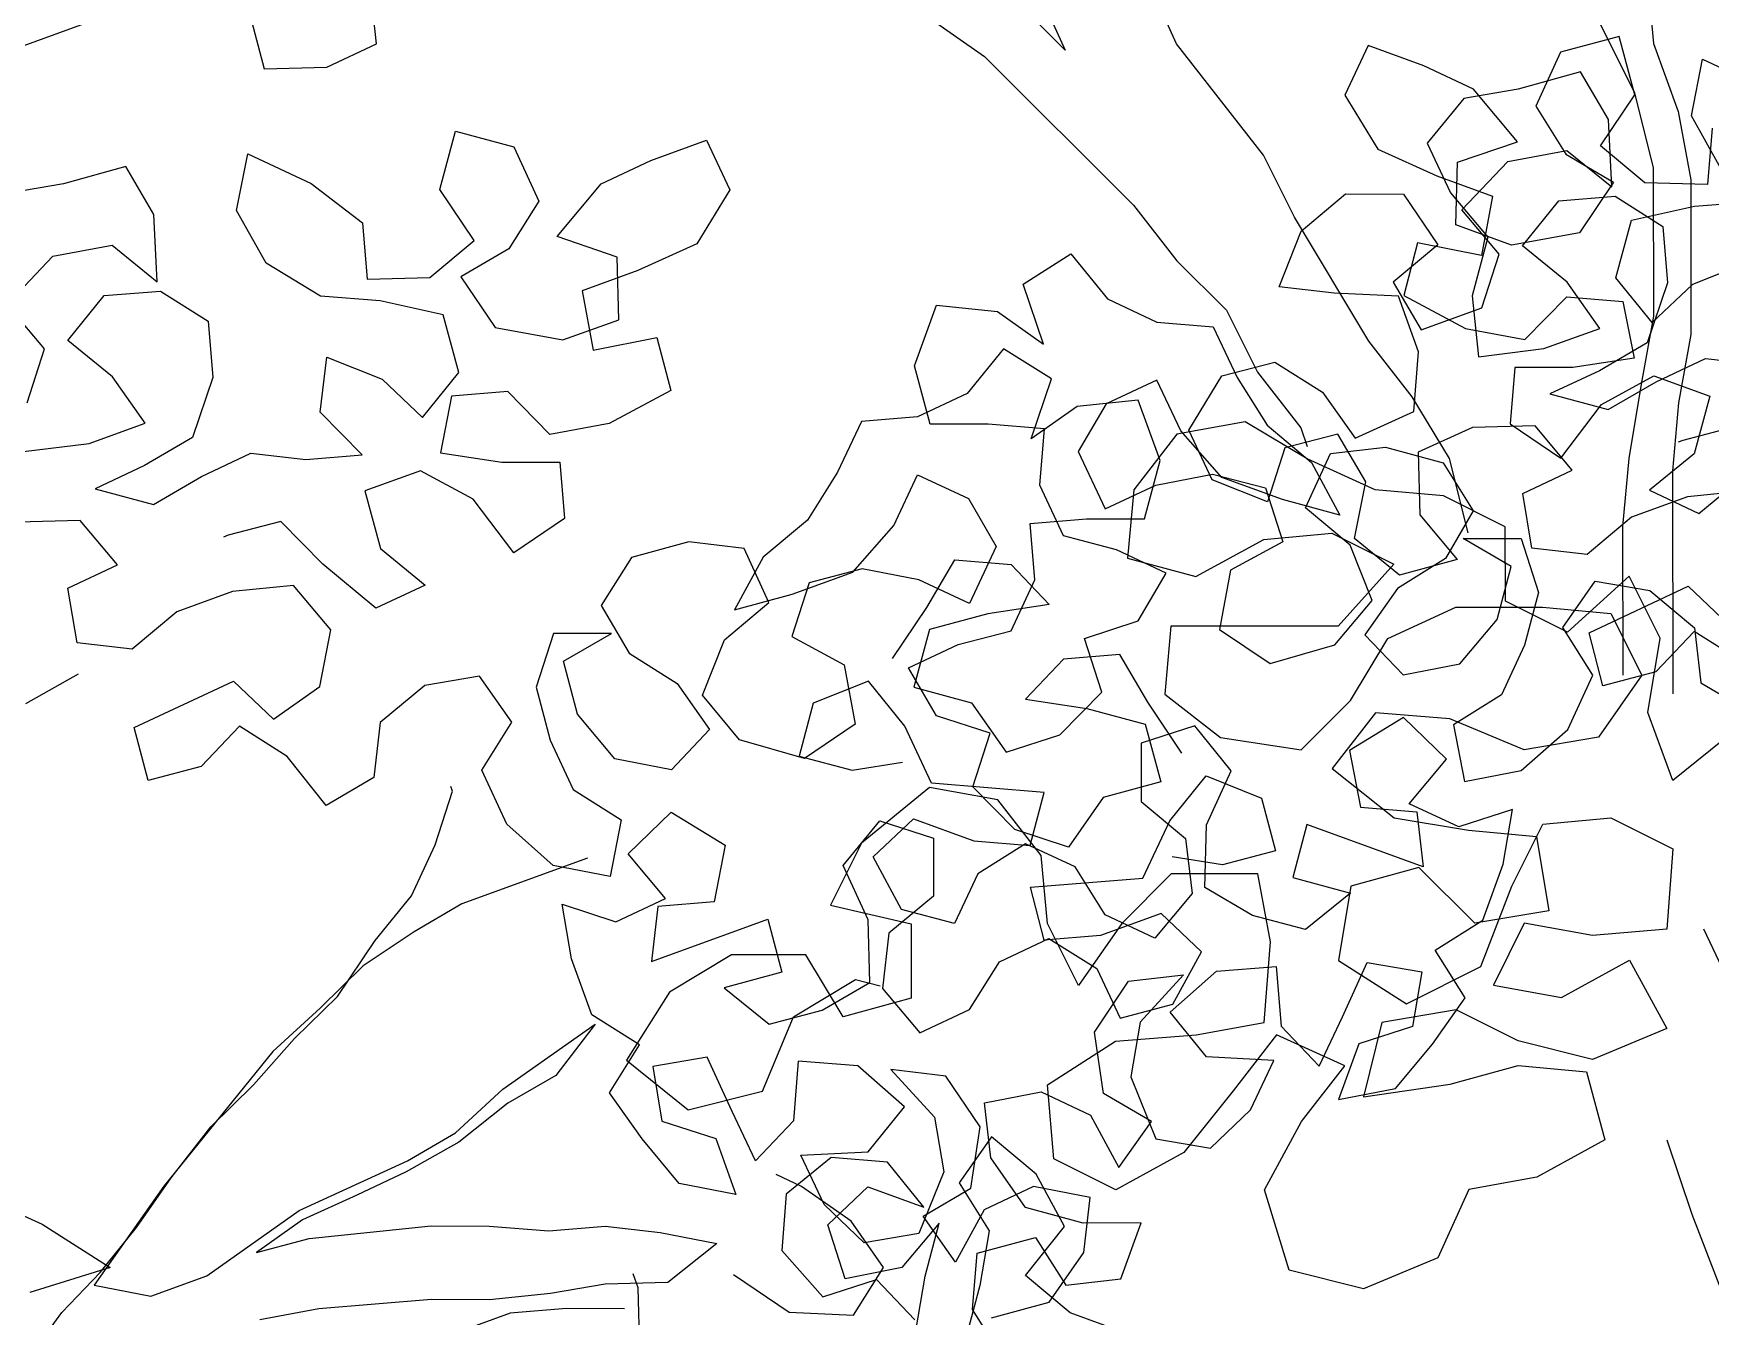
# Model space of a CAD drawing. Header units: millimetres. Extents: x 2622 to 2811, y 687 to 801.
# Drawn here: x 2710.1377 to 2710.4631, y 773.1883 to 773.4373 of the extents above; entities that cross this region are included whole.
import ezdxf

# ---------------------------------------------------------------- set-up
doc = ezdxf.new("R2010")
doc.units = ezdxf.units.MM
doc.layers.add('CHIOMA', color=94, linetype='Continuous')
doc.layers.add('tronco', color=36, linetype='Continuous')

msp = doc.modelspace()

# ---------------------------------------------------------------- linework, layer by layer
at = {"layer": 'CHIOMA'}
for p, q in [((2710.20423, 773.43526), (2710.20301, 773.44709)), ((2710.17975, 773.4407), (2710.18246, 773.43043)), ((2710.19462, 773.43075), (2710.20423, 773.43526)), ((2710.39668, 773.43496), (2710.39216, 773.42534)), ((2710.40752, 773.43102), (2710.39668, 773.43496)), ((2710.44539, 773.43671), (2710.43406, 773.43367)), ((2710.44844, 773.42538), (2710.44539, 773.43671)), ((2710.43406, 773.43367), (2710.42922, 773.42315)), ((2710.45944, 773.42129), (2710.46158, 773.4323)), ((2710.46158, 773.4323), (2710.4739, 773.42654)), ((2710.18246, 773.43043), (2710.19462, 773.43075)), ((2710.41714, 773.42651), (2710.40752, 773.43102)), ((2710.43792, 773.42985), (2710.42584, 773.42649)), ((2710.44334, 773.42057), (2710.43792, 773.42985)), ((2710.39216, 773.42534), (2710.39858, 773.41483)), ((2710.41524, 773.42469), (2710.40817, 773.41599)), ((2710.42584, 773.42649), (2710.41524, 773.42469)), ((2710.42569, 773.41624), (2710.41714, 773.42651)), ((2710.44179, 773.41551), (2710.44844, 773.42538)), ((2710.42922, 773.42315), (2710.43506, 773.41387)), ((2710.21654, 773.40699), (2710.21959, 773.41833)), ((2710.21959, 773.41833), (2710.23092, 773.41528)), ((2710.44399, 773.4075), (2710.44334, 773.42057)), ((2710.46518, 773.4111), (2710.45944, 773.42129)), ((2710.46348, 773.4189), (2710.46258, 773.40797)), ((2710.23092, 773.41528), (2710.23576, 773.40476)), ((2710.25746, 773.41264), (2710.2683, 773.41657)), ((2710.2683, 773.41657), (2710.27282, 773.40696)), ((2710.40817, 773.41599), (2710.41268, 773.40637)), ((2710.41402, 773.41229), (2710.42569, 773.41624)), ((2710.45042, 773.40829), (2710.44179, 773.41551)), ((2710.1771, 773.40291), (2710.17924, 773.41392)), ((2710.17924, 773.41392), (2710.19156, 773.40816)), ((2710.24784, 773.40812), (2710.25746, 773.41264)), ((2710.39858, 773.41483), (2710.41, 773.40966)), ((2710.4137, 773.40013), (2710.41402, 773.41229)), ((2710.4149, 773.40308), (2710.42378, 773.41244)), ((2710.42378, 773.41244), (2710.43528, 773.41457)), ((2710.43506, 773.41387), (2710.44434, 773.40845)), ((2710.43528, 773.41457), (2710.44399, 773.4075)), ((2710.15558, 773.41147), (2710.1435, 773.40811)), ((2710.161, 773.40218), (2710.15558, 773.41147)), ((2710.41, 773.40966), (2710.42085, 773.40573)), ((2710.44434, 773.40845), (2710.43769, 773.39859)), ((2710.1435, 773.40811), (2710.1329, 773.4063)), ((2710.19156, 773.40816), (2710.2015, 773.40051)), ((2710.22319, 773.39713), (2710.21654, 773.40699)), ((2710.23929, 773.39786), (2710.24784, 773.40812)), ((2710.27282, 773.40696), (2710.2664, 773.39645)), ((2710.38368, 773.39891), (2710.39231, 773.40614)), ((2710.39231, 773.40614), (2710.40356, 773.40613)), ((2710.40356, 773.40613), (2710.41021, 773.39627)), ((2710.41268, 773.40637), (2710.41991, 773.39774)), ((2710.42085, 773.40573), (2710.41872, 773.39422)), ((2710.43372, 773.4048), (2710.44464, 773.40569)), ((2710.44464, 773.40569), (2710.45392, 773.39986)), ((2710.46258, 773.40797), (2710.45042, 773.40829)), ((2710.16165, 773.38912), (2710.161, 773.40218)), ((2710.18285, 773.39272), (2710.1771, 773.40291)), ((2710.23576, 773.40476), (2710.22992, 773.39548)), ((2710.42212, 773.39445), (2710.4149, 773.40308)), ((2710.42664, 773.39609), (2710.43372, 773.4048)), ((2710.4478, 773.40106), (2710.46004, 773.40378)), ((2710.46004, 773.40378), (2710.47162, 773.40469)), ((2710.2015, 773.40051), (2710.2024, 773.38958)), ((2710.3794, 773.38815), (2710.38368, 773.39891)), ((2710.42455, 773.3962), (2710.4137, 773.40013)), ((2710.44477, 773.38988), (2710.4478, 773.40106)), ((2710.45392, 773.39986), (2710.45482, 773.38893)), ((2710.14144, 773.39406), (2710.15294, 773.39619)), ((2710.15294, 773.39619), (2710.16165, 773.38912)), ((2710.21456, 773.38991), (2710.22319, 773.39713)), ((2710.22992, 773.39548), (2710.22064, 773.39007)), ((2710.25095, 773.39391), (2710.23929, 773.39786)), ((2710.2664, 773.39645), (2710.25498, 773.39128)), ((2710.41021, 773.39627), (2710.40158, 773.38904)), ((2710.40631, 773.39668), (2710.40361, 773.38641)), ((2710.41872, 773.39422), (2710.40631, 773.39668)), ((2710.41991, 773.39774), (2710.41686, 773.3864)), ((2710.43769, 773.39859), (2710.42455, 773.3962)), ((2710.43535, 773.38902), (2710.42664, 773.39609)), ((2710.13256, 773.3847), (2710.14144, 773.39406)), ((2710.19336, 773.3863), (2710.18285, 773.39272)), ((2710.25128, 773.38175), (2710.25095, 773.39391)), ((2710.32975, 773.38866), (2710.33903, 773.3945)), ((2710.33903, 773.3945), (2710.3461, 773.3858)), ((2710.41875, 773.38402), (2710.42212, 773.39445)), ((2710.4704, 773.39286), (2710.45964, 773.38858)), ((2710.2024, 773.38958), (2710.21456, 773.38991)), ((2710.22064, 773.39007), (2710.22729, 773.3802)), ((2710.25498, 773.39128), (2710.24413, 773.38734)), ((2710.40158, 773.38904), (2710.407, 773.37976)), ((2710.44167, 773.38006), (2710.43535, 773.38902)), ((2710.45184, 773.38118), (2710.44477, 773.38988)), ((2710.45482, 773.38893), (2710.45087, 773.37726)), ((2710.14431, 773.37771), (2710.15138, 773.38641)), ((2710.15138, 773.38641), (2710.1623, 773.38731)), ((2710.1623, 773.38731), (2710.17158, 773.38147)), ((2710.20494, 773.38539), (2710.19336, 773.3863)), ((2710.24413, 773.38734), (2710.24626, 773.37584)), ((2710.3337, 773.377), (2710.32975, 773.38866)), ((2710.3461, 773.3858), (2710.35571, 773.38128)), ((2710.39008, 773.38691), (2710.3794, 773.38815)), ((2710.40257, 773.38633), (2710.39008, 773.38691)), ((2710.4065, 773.37548), (2710.40257, 773.38633)), ((2710.40361, 773.38641), (2710.41561, 773.38001)), ((2710.41686, 773.3864), (2710.41809, 773.37457)), ((2710.42711, 773.37788), (2710.43524, 773.38618)), ((2710.43524, 773.38618), (2710.44616, 773.38528)), ((2710.45964, 773.38858), (2710.45184, 773.38118)), ((2710.13979, 773.37607), (2710.13256, 773.3847)), ((2710.21718, 773.38267), (2710.20494, 773.38539)), ((2710.22021, 773.3715), (2710.21718, 773.38267)), ((2710.30864, 773.37279), (2710.31291, 773.38454)), ((2710.31291, 773.38454), (2710.32474, 773.38332)), ((2710.32474, 773.38332), (2710.3337, 773.377)), ((2710.407, 773.37976), (2710.41875, 773.38402)), ((2710.44616, 773.38528), (2710.44831, 773.37428)), ((2710.17158, 773.38147), (2710.17248, 773.37054)), ((2710.22729, 773.3802), (2710.24043, 773.37781)), ((2710.24043, 773.37781), (2710.25128, 773.38175)), ((2710.35571, 773.38128), (2710.36664, 773.38039)), ((2710.36664, 773.38039), (2710.37125, 773.37053)), ((2710.41561, 773.38001), (2710.42711, 773.37788)), ((2710.43082, 773.37613), (2710.44167, 773.38006)), ((2710.13641, 773.36564), (2710.13979, 773.37607)), ((2710.15301, 773.37064), (2710.14431, 773.37771)), ((2710.24626, 773.37584), (2710.25867, 773.37829)), ((2710.25867, 773.37829), (2710.26137, 773.36802)), ((2710.32595, 773.37612), (2710.31888, 773.36741)), ((2710.33523, 773.37028), (2710.32595, 773.37612)), ((2710.41809, 773.37457), (2710.43082, 773.37613)), ((2710.45087, 773.37726), (2710.44158, 773.37185)), ((2710.19334, 773.36379), (2710.19458, 773.37447)), ((2710.19458, 773.37447), (2710.20534, 773.37019)), ((2710.31169, 773.36146), (2710.30864, 773.37279)), ((2710.3683, 773.37083), (2710.37857, 773.37353)), ((2710.37857, 773.37353), (2710.38785, 773.36769)), ((2710.40559, 773.3639), (2710.4065, 773.37548)), ((2710.44831, 773.37428), (2710.4364, 773.37246)), ((2710.45259, 773.3697), (2710.4622, 773.37422)), ((2710.4622, 773.37422), (2710.47288, 773.37298)), ((2710.15933, 773.36168), (2710.15301, 773.37064)), ((2710.17248, 773.37054), (2710.16853, 773.35888)), ((2710.20534, 773.37019), (2710.21314, 773.36279)), ((2710.21314, 773.36279), (2710.22021, 773.3715)), ((2710.33128, 773.35861), (2710.33523, 773.37028)), ((2710.35572, 773.37003), (2710.34586, 773.36542)), ((2710.36033, 773.36017), (2710.35572, 773.37003)), ((2710.36188, 773.36031), (2710.3683, 773.37083)), ((2710.37125, 773.37053), (2710.37709, 773.36125)), ((2710.42514, 773.37245), (2710.42424, 773.36153)), ((2710.4364, 773.37246), (2710.42514, 773.37245)), ((2710.44158, 773.37185), (2710.43197, 773.36734)), ((2710.44199, 773.36532), (2710.45217, 773.37083)), ((2710.4433, 773.36429), (2710.45259, 773.3697)), ((2710.45217, 773.37083), (2710.46302, 773.36689)), ((2710.21881, 773.3669), (2710.21667, 773.35589)), ((2710.22974, 773.3678), (2710.21881, 773.3669)), ((2710.23787, 773.35949), (2710.22974, 773.3678)), ((2710.26137, 773.36802), (2710.24937, 773.36162)), ((2710.31888, 773.36741), (2710.30927, 773.3629)), ((2710.35207, 773.36616), (2710.34024, 773.36493)), ((2710.35634, 773.35441), (2710.35207, 773.36616)), ((2710.38785, 773.36769), (2710.39417, 773.35873)), ((2710.43197, 773.36734), (2710.4433, 773.36429)), ((2710.46302, 773.36689), (2710.45999, 773.35572)), ((2710.20147, 773.35549), (2710.19334, 773.36379)), ((2710.30927, 773.3629), (2710.29834, 773.362)), ((2710.34024, 773.36493), (2710.33128, 773.35861)), ((2710.34586, 773.36542), (2710.34045, 773.35614)), ((2710.39417, 773.35873), (2710.40559, 773.3639)), ((2710.43411, 773.35488), (2710.44199, 773.36532)), ((2710.14848, 773.35774), (2710.15933, 773.36168)), ((2710.24937, 773.36162), (2710.23787, 773.35949)), ((2710.29834, 773.362), (2710.29373, 773.35215)), ((2710.32295, 773.36146), (2710.31169, 773.36146)), ((2710.33387, 773.36057), (2710.32295, 773.36146)), ((2710.33298, 773.34964), (2710.33387, 773.36057)), ((2710.3596, 773.35954), (2710.3512, 773.34871)), ((2710.37282, 773.36195), (2710.3596, 773.35954)), ((2710.3683, 773.35114), (2710.36033, 773.36017)), ((2710.3664, 773.3507), (2710.36188, 773.36031)), ((2710.38485, 773.35475), (2710.37282, 773.36195)), ((2710.37709, 773.36125), (2710.38572, 773.35403)), ((2710.3908, 773.35956), (2710.38053, 773.35685)), ((2710.38364, 773.36076), (2710.38484, 773.35716)), ((2710.39622, 773.35027), (2710.3908, 773.35956)), ((2710.41693, 773.36085), (2710.40641, 773.35601)), ((2710.42909, 773.36118), (2710.41693, 773.36085)), ((2710.42424, 773.36153), (2710.43411, 773.35488)), ((2710.43631, 773.35254), (2710.42909, 773.36118)), ((2710.46803, 773.36099), (2710.45776, 773.35828)), ((2710.13575, 773.35619), (2710.14848, 773.35774)), ((2710.16853, 773.35888), (2710.15924, 773.35346)), ((2710.38053, 773.35685), (2710.37716, 773.34642)), ((2710.38941, 773.35576), (2710.40009, 773.35699)), ((2710.40009, 773.35699), (2710.41127, 773.35396)), ((2710.45776, 773.35828), (2710.45685, 773.35795)), ((2710.15924, 773.35346), (2710.14963, 773.34895)), ((2710.17025, 773.35132), (2710.17987, 773.35583)), ((2710.17987, 773.35583), (2710.19055, 773.35459)), ((2710.19055, 773.35459), (2710.20147, 773.35549)), ((2710.21667, 773.35589), (2710.22858, 773.35408)), ((2710.22858, 773.35408), (2710.23984, 773.35407)), ((2710.23984, 773.35407), (2710.24074, 773.34314)), ((2710.34045, 773.35614), (2710.34563, 773.34505)), ((2710.35329, 773.34307), (2710.35634, 773.35441)), ((2710.38457, 773.34524), (2710.38941, 773.35576)), ((2710.39807, 773.34875), (2710.38485, 773.35475)), ((2710.38572, 773.35403), (2710.39123, 773.34384)), ((2710.40641, 773.35601), (2710.40673, 773.34385)), ((2710.41127, 773.35396), (2710.41711, 773.34468)), ((2710.45999, 773.35572), (2710.45128, 773.34865)), ((2710.16096, 773.3459), (2710.17025, 773.35132)), ((2710.21281, 773.35244), (2710.20196, 773.34851)), ((2710.22299, 773.34693), (2710.21281, 773.35244)), ((2710.29373, 773.35215), (2710.28789, 773.34287)), ((2710.30465, 773.34179), (2710.30926, 773.35164)), ((2710.30926, 773.35164), (2710.31911, 773.34704)), ((2710.35549, 773.34965), (2710.36649, 773.3518)), ((2710.37716, 773.34642), (2710.3664, 773.3507)), ((2710.36649, 773.3518), (2710.37677, 773.34909)), ((2710.38005, 773.34688), (2710.3683, 773.35114)), ((2710.39408, 773.33926), (2710.39622, 773.35027)), ((2710.4267, 773.34803), (2710.43631, 773.35254)), ((2710.4609, 773.34413), (2710.47116, 773.35268)), ((2710.14963, 773.34895), (2710.16096, 773.3459)), ((2710.20196, 773.34851), (2710.20499, 773.33733)), ((2710.23087, 773.33649), (2710.22299, 773.34693)), ((2710.31911, 773.34704), (2710.32453, 773.33775)), ((2710.33758, 773.33978), (2710.33298, 773.34964)), ((2710.34563, 773.34505), (2710.35549, 773.34965)), ((2710.3512, 773.34871), (2710.35001, 773.33549)), ((2710.37677, 773.34909), (2710.38014, 773.33866)), ((2710.39123, 773.34384), (2710.38005, 773.34688)), ((2710.4113, 773.34757), (2710.39807, 773.34875)), ((2710.42332, 773.34157), (2710.4113, 773.34757)), ((2710.4285, 773.33743), (2710.4267, 773.34803)), ((2710.45865, 773.34735), (2710.44781, 773.34342)), ((2710.45128, 773.34865), (2710.4609, 773.34413)), ((2710.47049, 773.34858), (2710.45865, 773.34735)), ((2710.3932, 773.33801), (2710.38457, 773.34524)), ((2710.40673, 773.34385), (2710.41395, 773.33522)), ((2710.41711, 773.34468), (2710.41169, 773.33539)), ((2710.44781, 773.34342), (2710.43918, 773.33619)), ((2710.14675, 773.34279), (2710.13459, 773.34247)), ((2710.15397, 773.33416), (2710.14675, 773.34279)), ((2710.18569, 773.3426), (2710.17542, 773.3399)), ((2710.19382, 773.3343), (2710.18569, 773.3426)), ((2710.24074, 773.34314), (2710.23087, 773.33649)), ((2710.28789, 773.34287), (2710.27926, 773.33564)), ((2710.29668, 773.33276), (2710.30465, 773.34179)), ((2710.33111, 773.34218), (2710.34203, 773.34308)), ((2710.332, 773.33126), (2710.33111, 773.34218)), ((2710.34203, 773.34308), (2710.35329, 773.34307)), ((2710.37645, 773.33912), (2710.38967, 773.34033)), ((2710.38967, 773.34033), (2710.40169, 773.33433)), ((2710.42334, 773.32714), (2710.42332, 773.34157)), ((2710.17542, 773.3399), (2710.17452, 773.33957)), ((2710.20499, 773.33733), (2710.2137, 773.33026)), ((2710.26489, 773.33861), (2710.25371, 773.33558)), ((2710.27557, 773.33737), (2710.26489, 773.33861)), ((2710.28041, 773.32685), (2710.27557, 773.33737)), ((2710.32453, 773.33775), (2710.31935, 773.32666)), ((2710.34785, 773.33708), (2710.33758, 773.33978)), ((2710.35747, 773.33257), (2710.34785, 773.33708)), ((2710.36323, 773.33189), (2710.37645, 773.33912)), ((2710.38014, 773.33866), (2710.36996, 773.33315)), ((2710.39748, 773.32725), (2710.3932, 773.33801)), ((2710.40278, 773.33219), (2710.39408, 773.33926)), ((2710.41514, 773.33926), (2710.42639, 773.33926)), ((2710.42443, 773.33384), (2710.41514, 773.33926)), ((2710.42639, 773.33926), (2710.42977, 773.32883)), ((2710.43918, 773.33619), (2710.4285, 773.33743)), ((2710.14436, 773.32965), (2710.15397, 773.33416)), ((2710.20408, 773.32575), (2710.19382, 773.3343)), ((2710.25371, 773.33558), (2710.24787, 773.3263)), ((2710.27926, 773.33564), (2710.27375, 773.32546)), ((2710.31106, 773.32588), (2710.31647, 773.33517)), ((2710.31647, 773.33517), (2710.3274, 773.33427)), ((2710.3274, 773.33427), (2710.3348, 773.32647)), ((2710.35001, 773.33549), (2710.36323, 773.33189)), ((2710.40169, 773.33433), (2710.39089, 773.3223)), ((2710.41169, 773.33539), (2710.40241, 773.32956)), ((2710.41395, 773.33522), (2710.40278, 773.33219)), ((2710.42172, 773.32357), (2710.42443, 773.33384)), ((2710.2137, 773.33026), (2710.20408, 773.32575)), ((2710.28821, 773.33071), (2710.28484, 773.32028)), ((2710.28493, 773.32849), (2710.29668, 773.33276)), ((2710.29849, 773.33341), (2710.28821, 773.33071)), ((2710.30949, 773.33127), (2710.29849, 773.33341)), ((2710.31935, 773.32666), (2710.30949, 773.33127)), ((2710.3274, 773.3214), (2710.332, 773.33126)), ((2710.35205, 773.32328), (2710.35747, 773.33257)), ((2710.36996, 773.33315), (2710.36783, 773.32165)), ((2710.43446, 773.32202), (2710.44078, 773.33098)), ((2710.44737, 773.33197), (2710.43536, 773.32114)), ((2710.44078, 773.33098), (2710.45138, 773.32918)), ((2710.45339, 773.31996), (2710.44737, 773.33197)), ((2710.14616, 773.31905), (2710.14436, 773.32965)), ((2710.17632, 773.32897), (2710.16547, 773.32503)), ((2710.18815, 773.33019), (2710.17632, 773.32897)), ((2710.19537, 773.32156), (2710.18815, 773.33019)), ((2710.27375, 773.32546), (2710.28493, 773.32849)), ((2710.39026, 773.31862), (2710.39748, 773.32725)), ((2710.40241, 773.32956), (2710.39609, 773.3206)), ((2710.43536, 773.32114), (2710.42334, 773.32714)), ((2710.42977, 773.32883), (2710.42706, 773.31856)), ((2710.43958, 773.32099), (2710.45881, 773.33002)), ((2710.45138, 773.32918), (2710.46001, 773.32195)), ((2710.45881, 773.33002), (2710.46661, 773.32262)), ((2710.16547, 773.32503), (2710.15684, 773.31781)), ((2710.24787, 773.3263), (2710.25329, 773.31701)), ((2710.27178, 773.31963), (2710.28041, 773.32685)), ((2710.30441, 773.31602), (2710.31106, 773.32588)), ((2710.32289, 773.32466), (2710.31155, 773.32161)), ((2710.3348, 773.32647), (2710.32289, 773.32466)), ((2710.4005, 773.31991), (2710.41372, 773.32593)), ((2710.41372, 773.32593), (2710.43055, 773.32595)), ((2710.43055, 773.32595), (2710.44377, 773.32476)), ((2710.44377, 773.32476), (2710.44979, 773.31274)), ((2710.19323, 773.31056), (2710.19537, 773.32156)), ((2710.23859, 773.32088), (2710.23521, 773.31045)), ((2710.24984, 773.32087), (2710.23859, 773.32088)), ((2710.24055, 773.31546), (2710.24984, 773.32087)), ((2710.31155, 773.32161), (2710.30852, 773.31044)), ((2710.31713, 773.31869), (2710.3274, 773.3214)), ((2710.34162, 773.31991), (2710.35205, 773.32328)), ((2710.35843, 773.32227), (2710.35724, 773.30905)), ((2710.39089, 773.3223), (2710.35843, 773.32227)), ((2710.36783, 773.32165), (2710.37769, 773.315)), ((2710.39609, 773.3206), (2710.40349, 773.3128)), ((2710.4145, 773.31494), (2710.42172, 773.32357)), ((2710.44029, 773.31274), (2710.43446, 773.32202)), ((2710.44228, 773.31072), (2710.43958, 773.32099)), ((2710.45995, 773.32123), (2710.45255, 773.31343)), ((2710.46923, 773.31539), (2710.45995, 773.32123)), ((2710.46001, 773.32195), (2710.46125, 773.31127)), ((2710.15684, 773.31781), (2710.14616, 773.31905)), ((2710.2675, 773.30887), (2710.27178, 773.31963)), ((2710.28484, 773.32028), (2710.29502, 773.31476)), ((2710.30751, 773.31418), (2710.31713, 773.31869)), ((2710.345, 773.30947), (2710.34162, 773.31991)), ((2710.37769, 773.315), (2710.39026, 773.31862)), ((2710.3933, 773.30788), (2710.4005, 773.31991)), ((2710.42706, 773.31856), (2710.42255, 773.30895)), ((2710.451, 773.30553), (2710.45339, 773.31996)), ((2710.24326, 773.30518), (2710.24055, 773.31546)), ((2710.25329, 773.31701), (2710.26257, 773.31117)), ((2710.29502, 773.31476), (2710.29715, 773.30326)), ((2710.31293, 773.30489), (2710.30751, 773.31418)), ((2710.33758, 773.31589), (2710.33018, 773.30809)), ((2710.34851, 773.31679), (2710.33758, 773.31589)), ((2710.35392, 773.3075), (2710.34851, 773.31679)), ((2710.40349, 773.3128), (2710.4145, 773.31494)), ((2710.15724, 773.30261), (2710.17647, 773.31163)), ((2710.17647, 773.31163), (2710.18427, 773.30424)), ((2710.2136, 773.31079), (2710.20497, 773.30357)), ((2710.2242, 773.31259), (2710.2136, 773.31079)), ((2710.23052, 773.30363), (2710.2242, 773.31259)), ((2710.26257, 773.31117), (2710.26889, 773.30221)), ((2710.29973, 773.31158), (2710.28897, 773.3073)), ((2710.3068, 773.30288), (2710.29973, 773.31158)), ((2710.43545, 773.30222), (2710.44029, 773.31274)), ((2710.44979, 773.31274), (2710.44139, 773.30071)), ((2710.45255, 773.31343), (2710.44228, 773.31072)), ((2710.46125, 773.31127), (2710.47053, 773.30585)), ((2710.18427, 773.30424), (2710.19323, 773.31056)), ((2710.23521, 773.31045), (2710.23792, 773.30018)), ((2710.27472, 773.30024), (2710.2675, 773.30887)), ((2710.30852, 773.31044), (2710.31969, 773.3074)), ((2710.33018, 773.30809), (2710.34209, 773.30627)), ((2710.33687, 773.30117), (2710.345, 773.30947)), ((2710.36057, 773.29764), (2710.35392, 773.3075)), ((2710.35724, 773.30905), (2710.36807, 773.30065)), ((2710.3837, 773.29826), (2710.3933, 773.30788)), ((2710.42255, 773.30895), (2710.41327, 773.30311)), ((2710.25048, 773.29655), (2710.24326, 773.30518)), ((2710.28897, 773.3073), (2710.28626, 773.29703)), ((2710.32336, 773.30152), (2710.31293, 773.30489)), ((2710.31969, 773.3074), (2710.32644, 773.2978)), ((2710.34209, 773.30627), (2710.35343, 773.30323)), ((2710.39811, 773.30548), (2710.38971, 773.29466)), ((2710.40358, 773.30458), (2710.39306, 773.29817)), ((2710.41254, 773.30429), (2710.39811, 773.30548)), ((2710.41188, 773.29645), (2710.40358, 773.30458)), ((2710.42697, 773.2983), (2710.41254, 773.30429)), ((2710.45582, 773.29231), (2710.451, 773.30553)), ((2710.15995, 773.29234), (2710.15724, 773.30261)), ((2710.17762, 773.30284), (2710.17022, 773.29504)), ((2710.1869, 773.297), (2710.17762, 773.30284)), ((2710.20497, 773.30357), (2710.20373, 773.29289)), ((2710.22469, 773.29435), (2710.23052, 773.30363)), ((2710.26889, 773.30221), (2710.26149, 773.29441)), ((2710.29715, 773.30326), (2710.28729, 773.29661)), ((2710.31198, 773.29179), (2710.3068, 773.30288)), ((2710.31998, 773.29109), (2710.32336, 773.30152)), ((2710.32644, 773.2978), (2710.33687, 773.30117)), ((2710.36307, 773.30291), (2710.35264, 773.29954)), ((2710.35343, 773.30323), (2710.35646, 773.29205)), ((2710.37014, 773.29421), (2710.36307, 773.30291)), ((2710.41327, 773.30311), (2710.41541, 773.2921)), ((2710.42642, 773.29424), (2710.43545, 773.30222)), ((2710.46783, 773.30194), (2710.45582, 773.29231)), ((2710.23792, 773.30018), (2710.24243, 773.29056)), ((2710.28729, 773.29661), (2710.27472, 773.30024)), ((2710.35264, 773.29954), (2710.35265, 773.28828)), ((2710.36807, 773.30065), (2710.3837, 773.29826)), ((2710.39306, 773.29817), (2710.39521, 773.28716)), ((2710.44139, 773.30071), (2710.42697, 773.2983)), ((2710.17022, 773.29504), (2710.15995, 773.29234)), ((2710.19445, 773.28747), (2710.1869, 773.297)), ((2710.26149, 773.29441), (2710.25048, 773.29655)), ((2710.28626, 773.29703), (2710.29653, 773.29433)), ((2710.29653, 773.29433), (2710.30631, 773.29589)), ((2710.38971, 773.29466), (2710.40174, 773.28505)), ((2710.40465, 773.28782), (2710.41188, 773.29645)), ((2710.20373, 773.29289), (2710.19445, 773.28747)), ((2710.22953, 773.28383), (2710.22469, 773.29435)), ((2710.33383, 773.29), (2710.31198, 773.29179)), ((2710.35646, 773.29205), (2710.34529, 773.28902)), ((2710.35818, 773.28449), (2710.36525, 773.2932)), ((2710.36525, 773.2932), (2710.37601, 773.28892)), ((2710.3653, 773.28369), (2710.37014, 773.29421)), ((2710.41541, 773.2921), (2710.42642, 773.29424)), ((2710.24243, 773.29056), (2710.25171, 773.28472)), ((2710.31158, 773.29098), (2710.29837, 773.28015)), ((2710.32481, 773.28859), (2710.31158, 773.29098)), ((2710.32811, 773.28279), (2710.31998, 773.29109)), ((2710.33323, 773.27778), (2710.32481, 773.28859)), ((2710.33113, 773.27972), (2710.33383, 773.29)), ((2710.34529, 773.28902), (2710.33854, 773.27941)), ((2710.35265, 773.28828), (2710.36128, 773.28106)), ((2710.37601, 773.28892), (2710.37872, 773.27865)), ((2710.25171, 773.28472), (2710.24957, 773.27371)), ((2710.2531, 773.27807), (2710.2614, 773.2862)), ((2710.2614, 773.2862), (2710.27192, 773.27978)), ((2710.30065, 773.27749), (2710.30845, 773.28489)), ((2710.30845, 773.28489), (2710.3202, 773.28062)), ((2710.39521, 773.28716), (2710.40613, 773.28626)), ((2710.40174, 773.28505), (2710.41616, 773.28266)), ((2710.41427, 773.28331), (2710.40465, 773.28782)), ((2710.40613, 773.28626), (2710.40737, 773.27558)), ((2710.4247, 773.28668), (2710.41427, 773.28331)), ((2710.4229, 773.27608), (2710.4247, 773.28668)), ((2710.43059, 773.28388), (2710.44381, 773.28509)), ((2710.44381, 773.28509), (2710.45583, 773.27909)), ((2710.23856, 773.27586), (2710.22953, 773.28383)), ((2710.29483, 773.27582), (2710.30191, 773.28453)), ((2710.30191, 773.28453), (2710.31234, 773.28115)), ((2710.33854, 773.27941), (2710.32811, 773.28279)), ((2710.353, 773.2734), (2710.35818, 773.28449)), ((2710.36498, 773.27153), (2710.3653, 773.28369)), ((2710.38478, 773.28378), (2710.38207, 773.27351)), ((2710.40737, 773.27558), (2710.38478, 773.28378)), ((2710.41616, 773.28266), (2710.42939, 773.28147)), ((2710.42459, 773.27185), (2710.43059, 773.28388)), ((2710.42939, 773.28147), (2710.4318, 773.26705)), ((2710.27192, 773.27978), (2710.26977, 773.26877)), ((2710.29837, 773.28015), (2710.29237, 773.26812)), ((2710.31234, 773.28115), (2710.31233, 773.2699)), ((2710.3202, 773.28062), (2710.33113, 773.27972)), ((2710.33023, 773.28005), (2710.32095, 773.27421)), ((2710.33984, 773.27554), (2710.33023, 773.28005)), ((2710.36128, 773.28106), (2710.36252, 773.27038)), ((2710.37872, 773.27865), (2710.36845, 773.27594)), ((2710.45583, 773.27909), (2710.45465, 773.26346)), ((2710.24957, 773.27371), (2710.23856, 773.27586)), ((2710.26033, 773.26944), (2710.2531, 773.27807)), ((2710.29968, 773.2653), (2710.29483, 773.27582)), ((2710.30616, 773.2673), (2710.30065, 773.27749)), ((2710.33444, 773.26456), (2710.33323, 773.27778)), ((2710.34568, 773.26626), (2710.33984, 773.27554)), ((2710.36845, 773.27594), (2710.35867, 773.27751)), ((2710.40655, 773.27544), (2710.39334, 773.27182)), ((2710.41738, 773.26463), (2710.40655, 773.27544)), ((2710.41896, 773.26524), (2710.4229, 773.27608)), ((2710.32095, 773.27421), (2710.31643, 773.2646)), ((2710.33114, 773.27161), (2710.353, 773.2734)), ((2710.35848, 773.27419), (2710.34887, 773.26457)), ((2710.3753, 773.27421), (2710.35848, 773.27419)), ((2710.37772, 773.26099), (2710.3753, 773.27421)), ((2710.38207, 773.27351), (2710.39325, 773.27048)), ((2710.39334, 773.27182), (2710.39095, 773.2574)), ((2710.41859, 773.25622), (2710.42459, 773.27185)), ((2710.25071, 773.26492), (2710.26033, 773.26944)), ((2710.26977, 773.26877), (2710.25885, 773.26788)), ((2710.31233, 773.2699), (2710.3037, 773.26267)), ((2710.33385, 773.26134), (2710.33114, 773.27161)), ((2710.36252, 773.27038), (2710.35529, 773.26175)), ((2710.37427, 773.26611), (2710.36498, 773.27153)), ((2710.39325, 773.27048), (2710.38454, 773.26341)), ((2710.24028, 773.2683), (2710.25071, 773.26492)), ((2710.24208, 773.2577), (2710.24028, 773.2683)), ((2710.25885, 773.26788), (2710.25761, 773.2572)), ((2710.25761, 773.2572), (2710.2802, 773.2654)), ((2710.2802, 773.2654), (2710.28291, 773.25513)), ((2710.29237, 773.26812), (2710.308, 773.26453)), ((2710.3, 773.25314), (2710.29968, 773.2653)), ((2710.31643, 773.2646), (2710.30616, 773.2673)), ((2710.35653, 773.2665), (2710.34478, 773.26224)), ((2710.35529, 773.26175), (2710.34568, 773.26626)), ((2710.36433, 773.2591), (2710.35653, 773.2665)), ((2710.38454, 773.26341), (2710.37427, 773.26611)), ((2710.40968, 773.2594), (2710.41896, 773.26524)), ((2710.4318, 773.26705), (2710.41738, 773.26463)), ((2710.3037, 773.26267), (2710.30246, 773.25199)), ((2710.308, 773.26453), (2710.30801, 773.25011)), ((2710.34478, 773.26224), (2710.33385, 773.26134)), ((2710.34047, 773.25254), (2710.33444, 773.26456)), ((2710.34887, 773.26457), (2710.34047, 773.25254)), ((2710.427, 773.26464), (2710.421, 773.25261)), ((2710.44022, 773.26225), (2710.427, 773.26464)), ((2710.45465, 773.26346), (2710.44022, 773.26225)), ((2710.32514, 773.25715), (2710.33475, 773.26167)), ((2710.33475, 773.26167), (2710.34403, 773.25583)), ((2710.35882, 773.24892), (2710.36433, 773.2591)), ((2710.37653, 773.24536), (2710.37772, 773.26099)), ((2710.41552, 773.25012), (2710.40968, 773.2594)), ((2710.24602, 773.24685), (2710.24208, 773.2577)), ((2710.27315, 773.25849), (2710.26113, 773.25127)), ((2710.28757, 773.2585), (2710.27315, 773.25849)), ((2710.29479, 773.24649), (2710.28757, 773.2585)), ((2710.3193, 773.24787), (2710.32514, 773.25715)), ((2710.34403, 773.25583), (2710.34855, 773.24621)), ((2710.36729, 773.25535), (2710.37888, 773.25626)), ((2710.37888, 773.25626), (2710.37979, 773.24467)), ((2710.39095, 773.2574), (2710.40417, 773.24899)), ((2710.3917, 773.24649), (2710.39654, 773.25701)), ((2710.39654, 773.25701), (2710.40714, 773.25521)), ((2710.40417, 773.24899), (2710.41859, 773.25622)), ((2710.43422, 773.25022), (2710.44744, 773.25745)), ((2710.44744, 773.25745), (2710.45466, 773.24423)), ((2710.28291, 773.25513), (2710.27173, 773.25209)), ((2710.28518, 773.24648), (2710.29719, 773.2537)), ((2710.29071, 773.24773), (2710.3, 773.25314)), ((2710.29719, 773.2537), (2710.302, 773.25251)), ((2710.34356, 773.2435), (2710.35021, 773.25336)), ((2710.35021, 773.25336), (2710.36089, 773.2546)), ((2710.36089, 773.2546), (2710.35243, 773.2454)), ((2710.35826, 773.24737), (2710.36729, 773.25535)), ((2710.40714, 773.25521), (2710.40534, 773.24461)), ((2710.421, 773.25261), (2710.43422, 773.25022)), ((2710.18834, 773.24229), (2710.19664, 773.25042)), ((2710.26113, 773.25127), (2710.25273, 773.23804)), ((2710.27173, 773.25209), (2710.28044, 773.24502)), ((2710.30801, 773.25011), (2710.29479, 773.24649)), ((2710.30246, 773.25199), (2710.30968, 773.24336)), ((2710.34855, 773.24621), (2710.35882, 773.24892)), ((2710.4092, 773.24116), (2710.41552, 773.25012)), ((2710.2553, 773.24101), (2710.24602, 773.24685)), ((2710.27918, 773.23205), (2710.28518, 773.24648)), ((2710.28044, 773.24502), (2710.29071, 773.24773)), ((2710.30968, 773.24336), (2710.3193, 773.24787)), ((2710.36533, 773.23867), (2710.35826, 773.24737)), ((2710.38719, 773.23687), (2710.3917, 773.24649)), ((2710.41379, 773.2478), (2710.39937, 773.24538)), ((2710.42582, 773.2418), (2710.41379, 773.2478)), ((2710.24667, 773.24504), (2710.23903, 773.23511)), ((2710.34537, 773.23159), (2710.34356, 773.2435)), ((2710.34769, 773.24173), (2710.36331, 773.24295)), ((2710.35243, 773.2454), (2710.35063, 773.2348)), ((2710.36331, 773.24295), (2710.37653, 773.24536)), ((2710.37894, 773.24296), (2710.37053, 773.23213)), ((2710.39217, 773.23696), (2710.37894, 773.24296)), ((2710.37979, 773.24467), (2710.38719, 773.23687)), ((2710.40534, 773.24461), (2710.39491, 773.24123)), ((2710.39937, 773.24538), (2710.39578, 773.23096)), ((2710.45466, 773.24423), (2710.44025, 773.23821)), ((2710.24946, 773.23173), (2710.2553, 773.24101)), ((2710.33447, 773.2333), (2710.34769, 773.24173)), ((2710.39491, 773.24123), (2710.39097, 773.23039)), ((2710.40198, 773.23253), (2710.4092, 773.24116)), ((2710.44025, 773.23821), (2710.42582, 773.2418)), ((2710.25273, 773.23804), (2710.26476, 773.22843)), ((2710.26844, 773.23862), (2710.25784, 773.23682)), ((2710.25784, 773.23682), (2710.25964, 773.22622)), ((2710.27328, 773.2281), (2710.26844, 773.23862)), ((2710.2861, 773.23787), (2710.28519, 773.22629)), ((2710.29769, 773.23696), (2710.2861, 773.23787)), ((2710.30672, 773.22899), (2710.29769, 773.23696)), ((2710.30409, 773.23622), (2710.31255, 773.22701)), ((2710.31477, 773.23498), (2710.30409, 773.23622)), ((2710.3784, 773.23802), (2710.36533, 773.23867)), ((2710.37388, 773.2284), (2710.3784, 773.23802)), ((2710.38376, 773.22614), (2710.39217, 773.23696)), ((2710.4126, 773.23338), (2710.42582, 773.23699)), ((2710.42582, 773.23699), (2710.43905, 773.2358)), ((2710.32142, 773.22512), (2710.31477, 773.23498)), ((2710.33569, 773.21888), (2710.33447, 773.2333)), ((2710.35063, 773.2348), (2710.35548, 773.22281)), ((2710.39578, 773.23096), (2710.4126, 773.23338)), ((2710.43905, 773.2358), (2710.44266, 773.22258)), ((2710.25578, 773.22277), (2710.24946, 773.23173)), ((2710.26476, 773.22843), (2710.27918, 773.23205)), ((2710.32221, 773.22977), (2710.33321, 773.23191)), ((2710.32344, 773.21909), (2710.32221, 773.22977)), ((2710.33321, 773.23191), (2710.34283, 773.2274)), ((2710.35466, 773.22617), (2710.34537, 773.23159)), ((2710.37053, 773.23213), (2710.36093, 773.22011)), ((2710.39097, 773.23039), (2710.40198, 773.23253)), ((2710.25964, 773.22622), (2710.27007, 773.22285)), ((2710.27779, 773.21849), (2710.27328, 773.2281)), ((2710.28519, 773.22629), (2710.27779, 773.21849)), ((2710.29965, 773.22028), (2710.30672, 773.22899)), ((2710.31255, 773.22701), (2710.31435, 773.21641)), ((2710.34283, 773.2274), (2710.34834, 773.21721)), ((2710.34834, 773.21721), (2710.35466, 773.22617)), ((2710.36608, 773.22101), (2710.37388, 773.2284)), ((2710.37656, 773.21291), (2710.38376, 773.22614)), ((2710.27007, 773.22285), (2710.27401, 773.212)), ((2710.32362, 773.22319), (2710.3173, 773.21423)), ((2710.31961, 773.2132), (2710.32142, 773.22512)), ((2710.33225, 773.21596), (2710.32362, 773.22319)), ((2710.263, 773.21414), (2710.25578, 773.22277)), ((2710.28658, 773.21963), (2710.29965, 773.22028)), ((2710.2911, 773.21002), (2710.28658, 773.21963)), ((2710.36093, 773.22011), (2710.34771, 773.21288)), ((2710.35548, 773.22281), (2710.36608, 773.22101)), ((2710.44266, 773.22258), (2710.42945, 773.21536)), ((2710.29248, 773.21914), (2710.28378, 773.21207)), ((2710.30341, 773.21825), (2710.29248, 773.21914)), ((2710.31048, 773.20954), (2710.30341, 773.21825)), ((2710.31435, 773.21641), (2710.3095, 773.20442)), ((2710.33019, 773.20948), (2710.32344, 773.21909)), ((2710.34771, 773.21288), (2710.33569, 773.21888)), ((2710.27401, 773.212), (2710.263, 773.21414)), ((2710.28674, 773.21355), (2710.28182, 773.21586)), ((2710.29635, 773.20681), (2710.28674, 773.21355)), ((2710.29183, 773.20608), (2710.29963, 773.21348)), ((2710.29963, 773.21348), (2710.31048, 773.20954)), ((2710.31032, 773.20779), (2710.31961, 773.2132)), ((2710.3173, 773.21423), (2710.32314, 773.20495)), ((2710.33177, 773.21353), (2710.32215, 773.20901)), ((2710.34277, 773.21138), (2710.33177, 773.21353)), ((2710.33776, 773.20578), (2710.33225, 773.21596)), ((2710.42945, 773.21536), (2710.41623, 773.21294)), ((2710.12613, 773.21221), (2710.13935, 773.20621)), ((2710.28378, 773.21207), (2710.28288, 773.20114)), ((2710.2989, 773.20262), (2710.2911, 773.21002)), ((2710.34153, 773.2007), (2710.34277, 773.21138)), ((2710.38138, 773.19729), (2710.37656, 773.21291)), ((2710.41623, 773.21294), (2710.41023, 773.19972)), ((2710.30267, 773.19785), (2710.29635, 773.20681)), ((2710.31664, 773.19883), (2710.31032, 773.20779)), ((2710.32215, 773.20901), (2710.31664, 773.19883)), ((2710.34136, 773.20645), (2710.33019, 773.20948)), ((2710.13935, 773.20621), (2710.15258, 773.19781)), ((2710.29521, 773.19565), (2710.29183, 773.20608)), ((2710.3095, 773.20442), (2710.2989, 773.20262)), ((2710.31344, 773.20642), (2710.30622, 773.19779)), ((2710.31074, 773.19615), (2710.31344, 773.20642)), ((2710.32083, 773.2006), (2710.33216, 773.20365)), ((2710.32314, 773.20495), (2710.32133, 773.19435)), ((2710.33021, 773.19624), (2710.33776, 773.20578)), ((2710.33216, 773.20365), (2710.338, 773.19437)), ((2710.35262, 773.20646), (2710.34136, 773.20645)), ((2710.34868, 773.19561), (2710.35262, 773.20646)), ((2710.28288, 773.20114), (2710.29086, 773.19211)), ((2710.31993, 773.18968), (2710.32083, 773.2006)), ((2710.33479, 773.1911), (2710.34153, 773.2007)), ((2710.15258, 773.19781), (2710.13696, 773.19299)), ((2710.30622, 773.19779), (2710.29521, 773.19565)), ((2710.29683, 773.18857), (2710.30267, 773.19785)), ((2710.39581, 773.19369), (2710.38138, 773.19729)), ((2710.41023, 773.19972), (2710.39581, 773.19369)), ((2710.25502, 773.19386), (2710.25404, 773.19657)), ((2710.25534, 773.1817), (2710.25502, 773.19386)), ((2710.27351, 773.19647), (2710.28435, 773.18915)), ((2710.29086, 773.19211), (2710.30129, 773.19549)), ((2710.30129, 773.19549), (2710.30869, 773.18769)), ((2710.30893, 773.18555), (2710.31074, 773.19615)), ((2710.32133, 773.19435), (2710.31863, 773.18408)), ((2710.33884, 773.18902), (2710.33021, 773.19624)), ((2710.338, 773.19437), (2710.34868, 773.19561)), ((2710.32362, 773.18806), (2710.33479, 773.1911)), ((2710.23021, 773.18894), (2710.21936, 773.18501)), ((2710.24113, 773.18984), (2710.23021, 773.18894)), ((2710.25239, 773.18983), (2710.24113, 773.18984)), ((2710.28435, 773.18915), (2710.29683, 773.18857)), ((2710.32577, 773.1804), (2710.31993, 773.18968)), ((2710.34968, 773.18508), (2710.33884, 773.18902))]:
    msp.add_line(p, q, dxfattribs=at)
at = {"layer": 'tronco'}
for p, q in [((2710.35953, 773.43526), (2710.34749, 773.4617)), ((2710.44849, 773.42573), (2710.43645, 773.44976)), ((2710.45087, 773.44857), (2710.45208, 773.43535)), ((2710.33789, 773.43404), (2710.32707, 773.44485)), ((2710.33187, 773.44726), (2710.33789, 773.43404)), ((2710.31024, 773.44123), (2710.32227, 773.43283)), ((2710.12495, 773.43104), (2710.14755, 773.43924)), ((2710.37638, 773.41364), (2710.35953, 773.43526)), ((2710.45208, 773.43535), (2710.4569, 773.42213)), ((2710.32227, 773.43283), (2710.35114, 773.404)), ((2710.45211, 773.41131), (2710.44849, 773.42573)), ((2710.4569, 773.42213), (2710.45932, 773.40891)), ((2710.3824, 773.40163), (2710.37638, 773.41364)), ((2710.45213, 773.38246), (2710.45211, 773.41131)), ((2710.45932, 773.40891), (2710.45935, 773.37886)), ((2710.35114, 773.404), (2710.35957, 773.39319)), ((2710.39685, 773.3776), (2710.3824, 773.40163)), ((2710.35957, 773.39319), (2710.36919, 773.38359)), ((2710.36919, 773.38359), (2710.37521, 773.37157)), ((2710.44974, 773.36924), (2710.45213, 773.38246)), ((2710.40527, 773.36679), (2710.39685, 773.3776)), ((2710.45935, 773.37886), (2710.45696, 773.36564)), ((2710.37521, 773.37157), (2710.38364, 773.36076)), ((2710.41249, 773.35478), (2710.40527, 773.36679)), ((2710.44735, 773.35481), (2710.44974, 773.36924)), ((2710.45696, 773.36564), (2710.45577, 773.35241)), ((2710.41611, 773.34036), (2710.41249, 773.35478)), ((2710.44616, 773.34159), (2710.44735, 773.35481)), ((2710.45577, 773.35241), (2710.45581, 773.30914)), ((2710.44619, 773.31274), (2710.44616, 773.34159)), ((2710.14632, 773.31297), (2710.13613, 773.30722)), ((2710.21564, 773.27982), (2710.21901, 773.29025)), ((2710.21901, 773.29025), (2710.21869, 773.29115)), ((2710.21103, 773.26996), (2710.21564, 773.27982)), ((2710.24521, 773.27725), (2710.22081, 773.26839)), ((2710.20396, 773.26126), (2710.21103, 773.26996)), ((2710.22081, 773.26839), (2710.21152, 773.26298)), ((2710.21152, 773.26298), (2710.20166, 773.25633)), ((2710.47149, 773.24305), (2710.46186, 773.26347)), ((2710.19664, 773.25042), (2710.20396, 773.26126)), ((2710.20166, 773.25633), (2710.19336, 773.2482)), ((2710.19336, 773.2482), (2710.18415, 773.23974)), ((2710.22875, 773.2324), (2710.24667, 773.24504)), ((2710.18415, 773.23974), (2710.16294, 773.21363)), ((2710.18037, 773.23326), (2710.18834, 773.24229)), ((2710.17206, 773.22513), (2710.18037, 773.23326)), ((2710.23903, 773.23511), (2710.22974, 773.22969)), ((2710.21955, 773.22395), (2710.22875, 773.2324)), ((2710.22974, 773.22969), (2710.2202, 773.22214)), ((2710.16442, 773.21519), (2710.17206, 773.22513)), ((2710.21026, 773.21853), (2710.21955, 773.22395)), ((2710.2202, 773.22214), (2710.21001, 773.21639)), ((2710.45468, 773.2226), (2710.4595, 773.20818)), ((2710.18922, 773.20885), (2710.21026, 773.21853)), ((2710.21001, 773.21639), (2710.2004, 773.21188)), ((2710.16294, 773.21363), (2710.14945, 773.19441)), ((2710.15767, 773.20558), (2710.16442, 773.21519)), ((2710.2004, 773.21188), (2710.18988, 773.20704)), ((2710.17131, 773.19621), (2710.18922, 773.20885)), ((2710.18988, 773.20704), (2710.18092, 773.20072)), ((2710.4595, 773.20818), (2710.46553, 773.19256)), ((2710.1506, 773.19688), (2710.15767, 773.20558)), ((2710.18092, 773.20072), (2710.19119, 773.20343)), ((2710.19119, 773.20343), (2710.21485, 773.20588)), ((2710.21485, 773.20588), (2710.22611, 773.20587)), ((2710.22611, 773.20587), (2710.23769, 773.20496)), ((2710.23769, 773.20496), (2710.24862, 773.20585)), ((2710.24862, 773.20585), (2710.2593, 773.20462)), ((2710.2593, 773.20462), (2710.27031, 773.20247)), ((2710.27031, 773.20247), (2710.26077, 773.19492)), ((2710.1432, 773.18908), (2710.1506, 773.19688)), ((2710.14945, 773.19441), (2710.16046, 773.19227)), ((2710.16046, 773.19227), (2710.17131, 773.19621)), ((2710.24861, 773.1946), (2710.23801, 773.1928)), ((2710.26077, 773.19492), (2710.24861, 773.1946)), ((2710.21493, 773.19158), (2710.19307, 773.18979)), ((2710.22618, 773.19157), (2710.21493, 773.19158)), ((2710.23801, 773.1928), (2710.22618, 773.19157)), ((2710.13498, 773.17791), (2710.1432, 773.18908)), ((2710.19307, 773.18979), (2710.18157, 773.18766))]:
    msp.add_line(p, q, dxfattribs=at)

doc.saveas('drawing.dxf')
